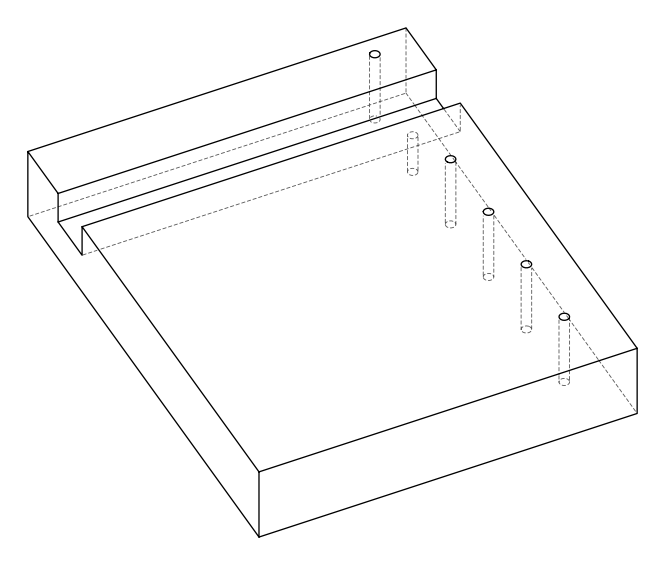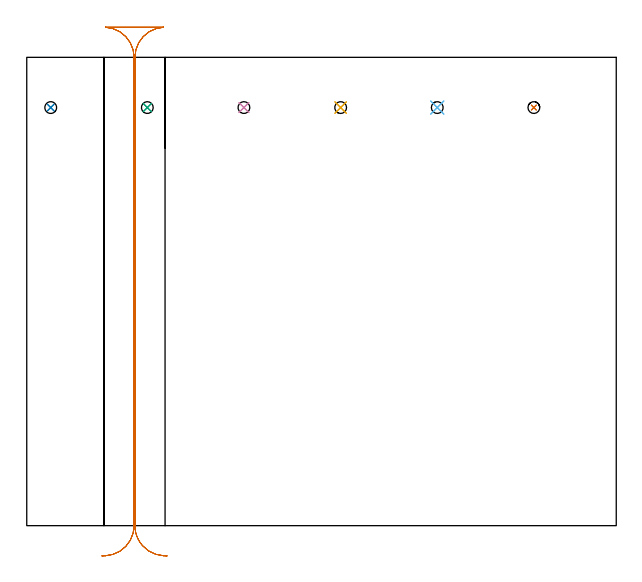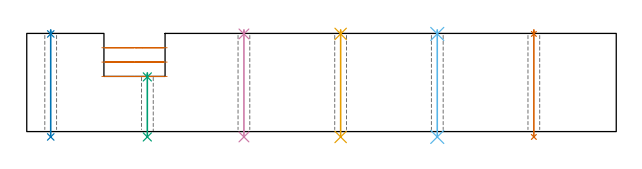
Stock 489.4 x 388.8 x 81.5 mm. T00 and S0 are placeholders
(PLAN: 13 operations, 2 tool changes, 9.8 min)
(1 MILL_RECTANGULAR_SLOT | SLOT_RECTANGULAR | UGT0201_020 | Follow Part, ap 12.5, ae 75% | 7.59 min | 703875 mm3)
(2 SPOT_DRILL | STEP1HOLE | NXT0321_9005460120000 | 0.03 min | 1 mm3)
(3 SPOT_DRILL_1 | STEP1HOLE_1 | NXT0321_9005460120000 | 0.04 min | 13 mm3)
(4 SPOT_DRILL_2 | STEP1HOLE_2 | NXT0321_9005460120000 | 0.03 min | 196 mm3)
(5 SPOT_DRILL_3 | STEP1HOLE_3 | NXT0321_9005460120000 | 0.03 min | 129 mm3)
(6 SPOT_DRILL_4 | STEP1HOLE_4 | NXT0321_9005460120000 | 0.03 min | 64 mm3)
(7 SPOT_DRILL_5 | STEP1HOLE_5 | NXT0321_9005460120000 | 0.03 min | 3 mm3)
(8 DRILL_THROUGH_HOLE_INTO_CENTER | STEP1HOLE | UGT0301_493 | 0.35 min | 6171 mm3)
(9 DRILL_THROUGH_HOLE_INTO_CENTER_1 | STEP1HOLE_1 | UGT0301_493 | 0.22 min | 3400 mm3)
(10 DRILL_THROUGH_HOLE_INTO_CENTER_2 | STEP1HOLE_2 | UGT0301_493 | 0.35 min | 6054 mm3)
(11 DRILL_THROUGH_HOLE_INTO_CENTER_3 | STEP1HOLE_3 | UGT0301_493 | 0.35 min | 6148 mm3)
(12 DRILL_THROUGH_HOLE_INTO_CENTER_4 | STEP1HOLE_4 | UGT0301_493 | 0.35 min | 6103 mm3)
(13 DRILL_THROUGH_HOLE_INTO_CENTER_5 | STEP1HOLE_5 | UGT0301_493 | 0.35 min | 6015 mm3)
(TOOL UGT0201_020 | End mill 50 mm | D50 FL50 Z4)
(TOOL NXT0321_9005460120000 | NC Spot Drill, 142deg, 12mm, Carbide, Uncoated | D12 PA142 FL30 Z2)
(TOOL UGT0301_493 | Carbide Drill 9.8 mm | D9.8 PA118 FL87 Z2)
(OP 1 MILL_RECTANGULAR_SLOT)
G17 G21 G94 G90
T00 M6
G54
G17 G0 G90 X116.572 Y-25.117 S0 M3
G43 Z91.5 H0
Z69.6
G94 G1 X113.576 Y-24.97 F250.
G2 X96.035 Y-16.518 R25. F500.
X91.083 Y-7.907 R25. F379.
X89.8 Y0. R25. F290.
G1 Y361.955
Y371.955 F493.
Y388.8 F500.
G2 X113.575 Y413.77 R25.
G1 Y413.8
X65.325
Y413.77
G2 X89.1 Y388.8 R25.
G1 Y0.
G2 X65.324 Y-24.97 R25.
G1 X62.328 Y-25.117 F250.
G0 X116.572 Z57.7
G1 X113.576 Y-24.97
G2 X96.035 Y-16.518 R25. F500.
X91.083 Y-7.907 R25. F379.
X89.8 Y0. R25. F290.
G1 Y361.955
Y371.955 F493.
Y388.8 F500.
G2 X113.575 Y413.77 R25.
G1 Y413.8
X65.325
Y413.77
G2 X89.1 Y388.8 R25.
G1 Y0.
G2 X65.324 Y-24.97 R25.
G1 X62.328 Y-25.117 F250.
G0 X116.572 Z45.8
G1 X113.576 Y-24.97
G2 X96.035 Y-16.518 R25. F500.
X91.083 Y-7.907 R25. F379.
X89.8 Y0. R25. F290.
G1 Y361.955
Y371.955 F493.
Y388.8 F500.
G2 X113.575 Y413.77 R25.
G1 Y413.8
X65.325
Y413.77
G2 X89.1 Y388.8 R25.
G1 Y0.
G2 X65.324 Y-24.97 R25.
G1 X62.328 Y-25.117 F250.
G0 Z91.5
M5
M2
(OP 2 SPOT_DRILL)
G17 G21 G94 G90
T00 M6
G54
G17 G0 G90 X19.9 Y347.1 S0 M3
G43 Z91.5 H0
G94 G81 G98 Z81.078 F250. R84.5
G80
M5
M2
(OP 3 SPOT_DRILL_1)
G17 G21 G94 G90
T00 M6
G54
G17 G0 G90 X100.1 Y347.1 S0 M3
G43 Z91.5 H0
G94 G81 G98 Z45.378 F250. R48.8
G80
M5
M2
(OP 4 SPOT_DRILL_2)
G17 G21 G94 G90
T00 M6
G54
G17 G0 G90 X180.3 Y347.1 S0 M3
G43 Z91.5 H0
G94 G81 G98 Z81.078 F250. R84.5
G80
M5
M2
(OP 5 SPOT_DRILL_3)
G17 G21 G94 G90
T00 M6
G54
G17 G0 G90 X260.6 Y347.1 S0 M3
G43 Z91.5 H0
G94 G81 G98 Z81.078 F250. R84.5
G80
M5
M2
(OP 6 SPOT_DRILL_4)
G17 G21 G94 G90
T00 M6
G54
G17 G0 G90 X340.8 Y347.1 S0 M3
G43 Z91.5 H0
G94 G81 G98 Z81.078 F250. R84.5
G80
M5
M2
(OP 7 SPOT_DRILL_5)
G17 G21 G94 G90
T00 M6
G54
G17 G0 G90 X421. Y347.1 S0 M3
G43 Z91.5 H0
G94 G81 G98 Z81.078 F250. R84.5
G80
M5
M2
(OP 8 DRILL_THROUGH_HOLE_INTO_CENTER)
G17 G21 G94 G90
T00 M6
G54
G17 G0 G90 X19.9 Y347.1 S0 M3
G43 Z91.5 H0
G94 G73 G98 Z-4.444 F250. Q9.549 R83.5
G80
M5
M2
(OP 9 DRILL_THROUGH_HOLE_INTO_CENTER_1)
G17 G21 G94 G90
T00 M6
G54
G17 G0 G90 X100.1 Y347.1 S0 M3
G43 Z91.5 H0
G94 G73 G98 Z-4.444 F250. Q8.374 R47.8
G80
M5
M2
(OP 10 DRILL_THROUGH_HOLE_INTO_CENTER_2)
G17 G21 G94 G90
T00 M6
G54
G17 G0 G90 X180.3 Y347.1 S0 M3
G43 Z91.5 H0
G94 G73 G98 Z-4.444 F250. Q9.549 R83.5
G80
M5
M2
(OP 11 DRILL_THROUGH_HOLE_INTO_CENTER_3)
G17 G21 G94 G90
T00 M6
G54
G17 G0 G90 X260.6 Y347.1 S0 M3
G43 Z91.5 H0
G94 G73 G98 Z-4.444 F250. Q9.549 R83.5
G80
M5
M2
(OP 12 DRILL_THROUGH_HOLE_INTO_CENTER_4)
G17 G21 G94 G90
T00 M6
G54
G17 G0 G90 X340.8 Y347.1 S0 M3
G43 Z91.5 H0
G94 G73 G98 Z-4.444 F250. Q9.549 R83.5
G80
M5
M2
(OP 13 DRILL_THROUGH_HOLE_INTO_CENTER_5)
G17 G21 G94 G90
T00 M6
G54
G17 G0 G90 X421. Y347.1 S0 M3
G43 Z91.5 H0
G94 G73 G98 Z-4.444 F250. Q9.549 R83.5
G80
M5
M2
